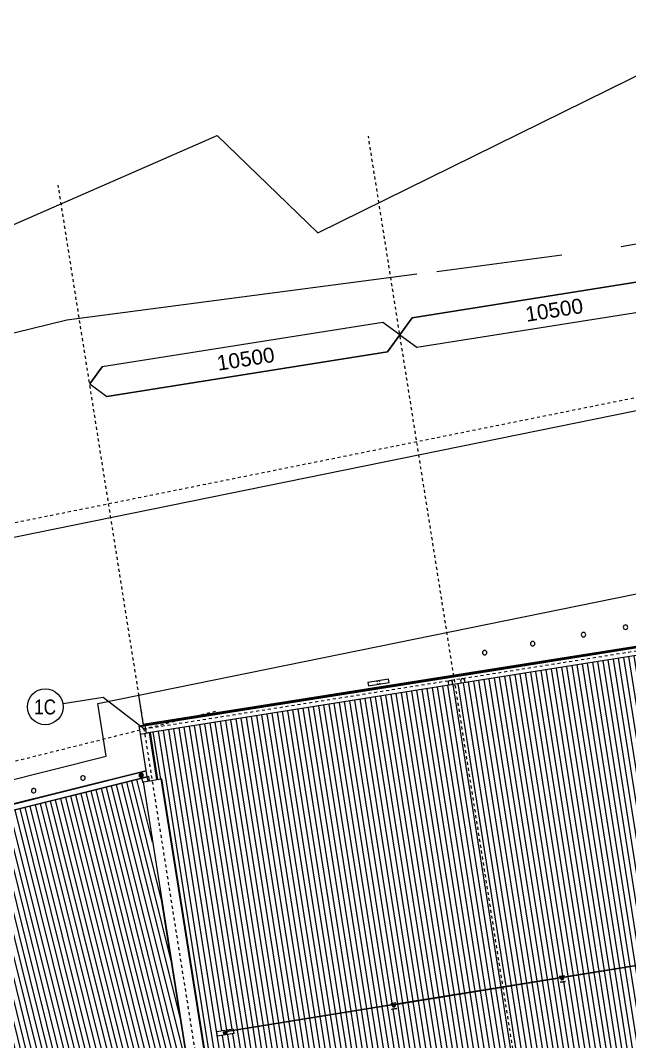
# Model space of a CAD drawing. Header units: metres. Extents: x -2358 to -2216, y 3959 to 4067.
# Drawn here: x -2330.14 to -2309.77, y 4028.08 to 4062.2 of the extents above; entities that cross this region are included whole.
import ezdxf

# ---------------------------------------------------------------- set-up
doc = ezdxf.new("R2010")
doc.units = ezdxf.units.M
doc.linetypes.add('AEC_Double Dash', pattern=[0.039, 0.015, -0.004, 0.006, -0.004, 0.006, -0.004])
doc.linetypes.add('Grid Line', pattern=[0.021, 0.012, -0.003, 0.003, -0.003])
for name, color, linetype, lineweight in [('A-ANNO-NOTE', 131, 'Continuous', 5), ('A-DETL-GENF', 92, 'Continuous', 5), ('A-FLOR', 192, 'Continuous', 5), ('A-ROOF', 132, 'Continuous', 5), ('A-ROOF-OTLN', 132, 'Continuous', 5), ('A-ROOF-PATT', 132, 'Continuous', 5), ('A-WALL', 113, 'Continuous', 5), ('C-PRKG', 70, 'Continuous', 5), ('C-PROP-LINE', 91, 'AEC_Double Dash', 13), ('C-TOPO', 7, 'Continuous', 5), ('F-FIRE', 13, 'Continuous', 5), ('P-SANR-FIXT', 6, 'Continuous', 5), ('Q-SPCQ', 91, 'Continuous', 5), ('S-GRID', 1, 'Continuous', 5), ('S-GRID-IDEN', 1, 'Continuous', 5)]:
    doc.layers.add(name, color=color, linetype=linetype, lineweight=lineweight)
doc.styles.add('Arial', font='arial.ttf', dxfattribs={"height": 0.5})
doc.styles.add('Arial Narrow', font='ARIALN.TTF', dxfattribs={"height": 0.5})

# ---------------------------------------------------------------- blocks, each defined once
blk = doc.blocks.new('Hydrant_double6 - Hydrant_double-1019398-ROOF - Part B')
at = {"layer": 'F-FIRE'}
for p, q in [((-2397.509, 3973.38), (-2398.171, 3973.152)), ((-2397.47, 3973.267), (-2397.509, 3973.38)), ((-2398.171, 3973.152), (-2398.132, 3973.039)), ((-2398.132, 3973.039), (-2397.47, 3973.267))]:
    blk.add_line(p, q, dxfattribs=at)
for start, end in [(49.0004, 166.004), (229.0004, 346.004)]:
    blk.add_arc((-2397.82, 3973.209), 0.06, start, end, dxfattribs=at)
blk = doc.blocks.new('Downpipe - Straight - 01 - 150D-3252301-ROOF - Part B')
at = {"layer": 'P-SANR-FIXT'}
blk.add_hatch(color=11, dxfattribs=at).paths.add_polyline_path([(-0.04, 0.025), (-0.02, 0.028), (-0.002, 0.035), (0.013, 0.047), (0.025, 0.063), (0.033, 0.081), (0.035, 0.1), (0.033, 0.119), (0.025, 0.138), (0.013, 0.153), (-0.002, 0.165), (-0.02, 0.172), (-0.04, 0.175), (-0.067, 0.169), (-0.077, 0.165), (-0.093, 0.153), (-0.105, 0.138), (-0.112, 0.119), (-0.115, 0.1), (-0.112, 0.081), (-0.103, 0.06), (-0.093, 0.047), (-0.077, 0.035), (-0.058, 0.027)])
for start, end in [(0, 180), (360, 180), (180, 0), (180, 360)]:
    blk.add_arc((-0.04, 0.1), 0.075, start, end, dxfattribs=at)
blk = doc.blocks.new('Downpipe - L Spreader - Default-V6-ROOF - Part B')
at = {"layer": 'P-SANR-FIXT'}
for start, end in [(0, 180), (180, 246.1326), (312.1234, 0)]:
    blk.add_arc((-0.04, 0.51), 0.075, start, end, dxfattribs=at)
blk = doc.blocks.new('Static Line_Sayfa_Metal Deck_Pan Mount - Up to 15 _ pitch - Max 2 Users-1848787-ROOF - Part B')
at = {"layer": 'Q-SPCQ'}
for p, q in [((-2244.43, 4041.107), (-2317.66, 4029.32)), ((-2317.658, 4029.312), (-2244.428, 4041.099)), ((-2312.115, 4030.262), (-2311.952, 4030.289)), ((-2311.951, 4030.289), (-2311.947, 4030.288)), ((-2312.12, 4030.26), (-2312.116, 4030.262)), ((-2312.091, 4030.219), (-2312.095, 4030.217)), ((-2312.093, 4030.207), (-2312.089, 4030.207)), ((-2311.964, 4030.24), (-2312.089, 4030.22)), ((-2312.085, 4030.065), (-2312.088, 4030.064)), ((-2312.087, 4030.207), (-2311.961, 4030.227)), ((-2312.086, 4030.064), (-2312.083, 4030.065)), ((-2311.92, 4030.092), (-2312.084, 4030.066)), ((-2312.082, 4030.066), (-2311.922, 4030.092)), ((-2312.063, 4030.209), (-2312.063, 4030.209)), ((-2312.055, 4030.156), (-2312.063, 4030.205)), ((-2312.038, 4030.144), (-2311.988, 4030.152)), ((-2312.038, 4030.144), (-2311.988, 4030.152)), ((-2312.037, 4030.175), (-2312.037, 4030.174)), ((-2312.029, 4030.176), (-2312.029, 4030.176)), ((-2312.027, 4030.177), (-2312.027, 4030.177)), ((-2312.008, 4030.18), (-2312.008, 4030.18)), ((-2312.006, 4030.179), (-2312.006, 4030.18)), ((-2311.998, 4030.18), (-2311.998, 4030.181)), ((-2311.984, 4030.222), (-2311.984, 4030.222)), ((-2311.984, 4030.218), (-2311.976, 4030.169)), ((-2311.976, 4030.169), (-2311.976, 4030.169)), ((-2311.957, 4030.239), (-2311.961, 4030.24)), ((-2311.959, 4030.227), (-2311.955, 4030.229)), ((-2311.921, 4030.092), (-2311.917, 4030.091)), ((-2311.915, 4030.091), (-2311.919, 4030.092)), ((-2317.659, 4029.321), (-2323.243, 4028.42)), ((-2323.243, 4028.412), (-2317.657, 4029.313)), ((-2317.753, 4029.354), (-2317.749, 4029.355)), ((-2317.748, 4029.356), (-2317.585, 4029.382)), ((-2317.724, 4029.312), (-2317.728, 4029.311)), ((-2317.726, 4029.3), (-2317.722, 4029.3)), ((-2317.596, 4029.333), (-2317.722, 4029.313)), ((-2317.72, 4029.3), (-2317.594, 4029.32)), ((-2317.696, 4029.303), (-2317.696, 4029.303)), ((-2317.688, 4029.25), (-2317.696, 4029.298)), ((-2317.67, 4029.268), (-2317.67, 4029.268)), ((-2317.662, 4029.27), (-2317.662, 4029.269)), ((-2317.66, 4029.27), (-2317.66, 4029.27)), ((-2317.641, 4029.273), (-2317.641, 4029.273)), ((-2317.639, 4029.273), (-2317.639, 4029.273)), ((-2317.631, 4029.274), (-2317.631, 4029.274)), ((-2317.617, 4029.315), (-2317.617, 4029.315)), ((-2317.617, 4029.311), (-2317.609, 4029.262)), ((-2317.609, 4029.262), (-2317.609, 4029.262)), ((-2317.59, 4029.333), (-2317.594, 4029.333)), ((-2317.592, 4029.321), (-2317.588, 4029.323)), ((-2317.584, 4029.382), (-2317.58, 4029.381)), ((-2317.718, 4029.159), (-2317.721, 4029.157)), ((-2317.719, 4029.157), (-2317.716, 4029.159)), ((-2317.553, 4029.185), (-2317.717, 4029.159)), ((-2317.715, 4029.159), (-2317.554, 4029.185)), ((-2317.671, 4029.237), (-2317.621, 4029.245)), ((-2317.671, 4029.237), (-2317.621, 4029.245)), ((-2317.553, 4029.185), (-2317.55, 4029.184)), ((-2317.548, 4029.185), (-2317.552, 4029.185)), ((-2323.569, 4028.404), (-2323.57, 4028.408)), ((-2323.024, 4028.491), (-2323.569, 4028.404)), ((-2323.547, 4028.261), (-2323.569, 4028.404)), ((-2323.002, 4028.349), (-2323.547, 4028.261)), ((-2323.545, 4028.254), (-2323.547, 4028.261)), ((-2323.355, 4028.396), (-2323.355, 4028.396)), ((-2323.354, 4028.391), (-2323.354, 4028.391)), ((-2323.353, 4028.388), (-2323.35, 4028.366)), ((-2323.35, 4028.366), (-2323.346, 4028.342)), ((-2323.345, 4028.399), (-2323.252, 4028.418)), ((-2323.251, 4028.413), (-2323.344, 4028.394)), ((-2323.34, 4028.338), (-2323.281, 4028.347)), ((-2323.328, 4028.371), (-2323.328, 4028.37)), ((-2323.303, 4028.375), (-2323.303, 4028.375)), ((-2323.302, 4028.374), (-2323.303, 4028.375)), ((-2323.281, 4028.347), (-2323.222, 4028.357)), ((-2323.269, 4028.38), (-2323.269, 4028.379)), ((-2323.243, 4028.384), (-2323.243, 4028.384)), ((-2323.243, 4028.383), (-2323.243, 4028.384)), ((-2323.226, 4028.416), (-2323.227, 4028.421)), ((-2323.225, 4028.412), (-2323.226, 4028.415)), ((-2323.221, 4028.387), (-2323.225, 4028.409)), ((-2323.217, 4028.362), (-2323.221, 4028.387)), ((-2323.217, 4028.362), (-2323.217, 4028.362)), ((-2323.025, 4028.496), (-2323.024, 4028.491)), ((-2323.024, 4028.491), (-2323.019, 4028.456)), ((-2323.018, 4028.448), (-2323.002, 4028.349)), ((-2323.002, 4028.349), (-2323, 4028.342))]:
    blk.add_line(p, q, dxfattribs=at)
at = {"layer": 'Q-SPCQ', "flags": 128}
for points in [[(-2312.091, 4030.219), (-2312.091, 4030.219), (-2312.09, 4030.219), (-2312.09, 4030.219), (-2312.089, 4030.219), (-2312.089, 4030.219), (-2312.089, 4030.22)], [(-2312.087, 4030.207), (-2312.087, 4030.207), (-2312.087, 4030.207), (-2312.088, 4030.207), (-2312.088, 4030.207), (-2312.089, 4030.207), (-2312.089, 4030.207)], [(-2312.02, 4030.19), (-2312.02, 4030.19), (-2312.021, 4030.19), (-2312.021, 4030.19), (-2312.022, 4030.189), (-2312.022, 4030.189), (-2312.022, 4030.189), (-2312.023, 4030.189), (-2312.023, 4030.189), (-2312.024, 4030.188), (-2312.024, 4030.188), (-2312.024, 4030.188), (-2312.025, 4030.188), (-2312.025, 4030.187), (-2312.026, 4030.187), (-2312.026, 4030.187), (-2312.026, 4030.186), (-2312.027, 4030.186), (-2312.027, 4030.186), (-2312.027, 4030.185), (-2312.027, 4030.185), (-2312.028, 4030.185), (-2312.028, 4030.184), (-2312.028, 4030.184), (-2312.028, 4030.183), (-2312.029, 4030.183), (-2312.029, 4030.183), (-2312.029, 4030.182), (-2312.029, 4030.182), (-2312.029, 4030.181), (-2312.029, 4030.181), (-2312.029, 4030.18), (-2312.03, 4030.18), (-2312.03, 4030.179), (-2312.03, 4030.179), (-2312.03, 4030.178), (-2312.03, 4030.178), (-2312.03, 4030.177), (-2312.03, 4030.177), (-2312.029, 4030.177), (-2312.029, 4030.176)], [(-2312.019, 4030.188), (-2312.02, 4030.188), (-2312.02, 4030.188), (-2312.021, 4030.188), (-2312.021, 4030.188), (-2312.021, 4030.188), (-2312.022, 4030.187), (-2312.022, 4030.187), (-2312.022, 4030.187), (-2312.023, 4030.187), (-2312.023, 4030.187), (-2312.023, 4030.187), (-2312.024, 4030.186), (-2312.024, 4030.186), (-2312.024, 4030.186), (-2312.025, 4030.186), (-2312.025, 4030.185), (-2312.025, 4030.185), (-2312.025, 4030.185), (-2312.026, 4030.184), (-2312.026, 4030.184), (-2312.026, 4030.184), (-2312.026, 4030.183), (-2312.026, 4030.183), (-2312.027, 4030.183), (-2312.027, 4030.182), (-2312.027, 4030.182), (-2312.027, 4030.182), (-2312.027, 4030.181), (-2312.027, 4030.181), (-2312.027, 4030.181), (-2312.027, 4030.18), (-2312.028, 4030.18), (-2312.028, 4030.179), (-2312.028, 4030.179), (-2312.028, 4030.179), (-2312.028, 4030.178), (-2312.028, 4030.178), (-2312.028, 4030.177), (-2312.027, 4030.177), (-2312.027, 4030.177)], [(-2312.006, 4030.18), (-2312.006, 4030.181), (-2312.006, 4030.181), (-2312.007, 4030.181), (-2312.007, 4030.182), (-2312.007, 4030.182), (-2312.007, 4030.183), (-2312.007, 4030.183), (-2312.007, 4030.184), (-2312.008, 4030.184), (-2312.008, 4030.184), (-2312.008, 4030.185), (-2312.008, 4030.185), (-2312.009, 4030.186), (-2312.009, 4030.186), (-2312.009, 4030.186), (-2312.01, 4030.187), (-2312.01, 4030.187), (-2312.01, 4030.187), (-2312.011, 4030.188), (-2312.011, 4030.188), (-2312.011, 4030.188), (-2312.012, 4030.188), (-2312.012, 4030.189), (-2312.013, 4030.189), (-2312.013, 4030.189), (-2312.014, 4030.189), (-2312.014, 4030.189), (-2312.014, 4030.189), (-2312.015, 4030.19), (-2312.015, 4030.19), (-2312.016, 4030.19), (-2312.016, 4030.19), (-2312.017, 4030.19), (-2312.017, 4030.19), (-2312.018, 4030.19), (-2312.018, 4030.19), (-2312.019, 4030.19), (-2312.019, 4030.19), (-2312.02, 4030.19), (-2312.02, 4030.19)], [(-2312.008, 4030.18), (-2312.008, 4030.18), (-2312.008, 4030.181), (-2312.009, 4030.181), (-2312.009, 4030.182), (-2312.009, 4030.182), (-2312.009, 4030.182), (-2312.009, 4030.183), (-2312.009, 4030.183), (-2312.009, 4030.183), (-2312.01, 4030.184), (-2312.01, 4030.184), (-2312.01, 4030.184), (-2312.01, 4030.185), (-2312.011, 4030.185), (-2312.011, 4030.185), (-2312.011, 4030.186), (-2312.011, 4030.186), (-2312.012, 4030.186), (-2312.012, 4030.186), (-2312.012, 4030.186), (-2312.013, 4030.187), (-2312.013, 4030.187), (-2312.013, 4030.187), (-2312.014, 4030.187), (-2312.014, 4030.187), (-2312.014, 4030.188), (-2312.015, 4030.188), (-2312.015, 4030.188), (-2312.015, 4030.188), (-2312.016, 4030.188), (-2312.016, 4030.188), (-2312.017, 4030.188), (-2312.017, 4030.188), (-2312.017, 4030.188), (-2312.018, 4030.188), (-2312.018, 4030.188), (-2312.019, 4030.188), (-2312.019, 4030.188), (-2312.019, 4030.188), (-2312.019, 4030.188)], [(-2311.964, 4030.24), (-2311.963, 4030.24), (-2311.963, 4030.24), (-2311.962, 4030.24), (-2311.962, 4030.24), (-2311.962, 4030.24), (-2311.961, 4030.24)], [(-2311.959, 4030.227), (-2311.96, 4030.227), (-2311.96, 4030.227), (-2311.96, 4030.227), (-2311.961, 4030.227), (-2311.961, 4030.227), (-2311.961, 4030.227)], [(-2317.724, 4029.312), (-2317.723, 4029.312), (-2317.723, 4029.313), (-2317.723, 4029.313), (-2317.722, 4029.313), (-2317.722, 4029.313), (-2317.722, 4029.313)], [(-2317.72, 4029.3), (-2317.72, 4029.3), (-2317.72, 4029.3), (-2317.721, 4029.3), (-2317.721, 4029.3), (-2317.722, 4029.3), (-2317.722, 4029.3)], [(-2317.653, 4029.283), (-2317.653, 4029.283), (-2317.654, 4029.283), (-2317.654, 4029.283), (-2317.654, 4029.283), (-2317.655, 4029.283), (-2317.655, 4029.282), (-2317.656, 4029.282), (-2317.656, 4029.282), (-2317.657, 4029.282), (-2317.657, 4029.282), (-2317.657, 4029.281), (-2317.658, 4029.281), (-2317.658, 4029.281), (-2317.659, 4029.28), (-2317.659, 4029.28), (-2317.659, 4029.28), (-2317.66, 4029.279), (-2317.66, 4029.279), (-2317.66, 4029.279), (-2317.66, 4029.278), (-2317.661, 4029.278), (-2317.661, 4029.278), (-2317.661, 4029.277), (-2317.661, 4029.277), (-2317.662, 4029.276), (-2317.662, 4029.276), (-2317.662, 4029.275), (-2317.662, 4029.275), (-2317.662, 4029.275), (-2317.662, 4029.274), (-2317.662, 4029.274), (-2317.662, 4029.273), (-2317.662, 4029.273), (-2317.663, 4029.272), (-2317.663, 4029.272), (-2317.663, 4029.271), (-2317.662, 4029.271), (-2317.662, 4029.27), (-2317.662, 4029.27), (-2317.662, 4029.27)], [(-2317.652, 4029.281), (-2317.653, 4029.281), (-2317.653, 4029.281), (-2317.653, 4029.281), (-2317.654, 4029.281), (-2317.654, 4029.281), (-2317.655, 4029.281), (-2317.655, 4029.281), (-2317.655, 4029.281), (-2317.656, 4029.28), (-2317.656, 4029.28), (-2317.656, 4029.28), (-2317.657, 4029.28), (-2317.657, 4029.279), (-2317.657, 4029.279), (-2317.657, 4029.279), (-2317.658, 4029.279), (-2317.658, 4029.278), (-2317.658, 4029.278), (-2317.659, 4029.278), (-2317.659, 4029.277), (-2317.659, 4029.277), (-2317.659, 4029.277), (-2317.659, 4029.276), (-2317.66, 4029.276), (-2317.66, 4029.276), (-2317.66, 4029.275), (-2317.66, 4029.275), (-2317.66, 4029.275), (-2317.66, 4029.274), (-2317.66, 4029.274), (-2317.66, 4029.274), (-2317.66, 4029.273), (-2317.66, 4029.273), (-2317.661, 4029.272), (-2317.661, 4029.272), (-2317.661, 4029.272), (-2317.661, 4029.271), (-2317.66, 4029.271), (-2317.66, 4029.27), (-2317.66, 4029.27)], [(-2317.639, 4029.273), (-2317.639, 4029.274), (-2317.639, 4029.274), (-2317.639, 4029.275), (-2317.64, 4029.275), (-2317.64, 4029.276), (-2317.64, 4029.276), (-2317.64, 4029.277), (-2317.64, 4029.277), (-2317.641, 4029.277), (-2317.641, 4029.278), (-2317.641, 4029.278), (-2317.641, 4029.279), (-2317.642, 4029.279), (-2317.642, 4029.279), (-2317.642, 4029.28), (-2317.643, 4029.28), (-2317.643, 4029.28), (-2317.643, 4029.281), (-2317.644, 4029.281), (-2317.644, 4029.281), (-2317.644, 4029.281), (-2317.645, 4029.282), (-2317.645, 4029.282), (-2317.646, 4029.282), (-2317.646, 4029.282), (-2317.646, 4029.283), (-2317.647, 4029.283), (-2317.647, 4029.283), (-2317.648, 4029.283), (-2317.648, 4029.283), (-2317.649, 4029.283), (-2317.649, 4029.283), (-2317.65, 4029.283), (-2317.65, 4029.283), (-2317.651, 4029.283), (-2317.651, 4029.283), (-2317.652, 4029.283), (-2317.652, 4029.283), (-2317.652, 4029.283), (-2317.653, 4029.283)], [(-2317.641, 4029.273), (-2317.641, 4029.274), (-2317.641, 4029.274), (-2317.641, 4029.275), (-2317.642, 4029.275), (-2317.642, 4029.275), (-2317.642, 4029.276), (-2317.642, 4029.276), (-2317.642, 4029.276), (-2317.642, 4029.277), (-2317.643, 4029.277), (-2317.643, 4029.277), (-2317.643, 4029.278), (-2317.643, 4029.278), (-2317.644, 4029.278), (-2317.644, 4029.279), (-2317.644, 4029.279), (-2317.644, 4029.279), (-2317.645, 4029.279), (-2317.645, 4029.28), (-2317.645, 4029.28), (-2317.646, 4029.28), (-2317.646, 4029.28), (-2317.646, 4029.28), (-2317.647, 4029.281), (-2317.647, 4029.281), (-2317.647, 4029.281), (-2317.648, 4029.281), (-2317.648, 4029.281), (-2317.648, 4029.281), (-2317.649, 4029.281), (-2317.649, 4029.281), (-2317.65, 4029.282), (-2317.65, 4029.282), (-2317.65, 4029.282), (-2317.651, 4029.282), (-2317.651, 4029.282), (-2317.651, 4029.282), (-2317.652, 4029.282), (-2317.652, 4029.281), (-2317.652, 4029.281)], [(-2317.596, 4029.333), (-2317.596, 4029.333), (-2317.596, 4029.333), (-2317.595, 4029.333), (-2317.595, 4029.333), (-2317.594, 4029.333), (-2317.594, 4029.333)], [(-2317.592, 4029.321), (-2317.593, 4029.321), (-2317.593, 4029.321), (-2317.593, 4029.32), (-2317.594, 4029.32), (-2317.594, 4029.32), (-2317.594, 4029.32)], [(-2323.303, 4028.375), (-2323.303, 4028.375), (-2323.303, 4028.376), (-2323.303, 4028.376), (-2323.303, 4028.377), (-2323.303, 4028.377), (-2323.303, 4028.378), (-2323.304, 4028.378), (-2323.304, 4028.379), (-2323.304, 4028.379), (-2323.304, 4028.38), (-2323.305, 4028.38), (-2323.305, 4028.381), (-2323.305, 4028.381), (-2323.306, 4028.381), (-2323.306, 4028.382), (-2323.306, 4028.382), (-2323.307, 4028.383), (-2323.307, 4028.383), (-2323.307, 4028.383), (-2323.308, 4028.383), (-2323.308, 4028.384), (-2323.309, 4028.384), (-2323.309, 4028.384), (-2323.31, 4028.385), (-2323.31, 4028.385), (-2323.311, 4028.385), (-2323.311, 4028.385), (-2323.312, 4028.385), (-2323.312, 4028.385), (-2323.313, 4028.386), (-2323.313, 4028.386), (-2323.314, 4028.386), (-2323.314, 4028.386), (-2323.315, 4028.386), (-2323.315, 4028.386), (-2323.316, 4028.386), (-2323.316, 4028.386), (-2323.317, 4028.386), (-2323.317, 4028.386), (-2323.318, 4028.386), (-2323.318, 4028.385), (-2323.319, 4028.385), (-2323.319, 4028.385), (-2323.32, 4028.385), (-2323.32, 4028.385), (-2323.321, 4028.385), (-2323.321, 4028.384), (-2323.322, 4028.384), (-2323.322, 4028.384), (-2323.323, 4028.384), (-2323.323, 4028.383), (-2323.323, 4028.383), (-2323.324, 4028.383), (-2323.324, 4028.382), (-2323.325, 4028.382), (-2323.325, 4028.382), (-2323.325, 4028.381), (-2323.326, 4028.381), (-2323.326, 4028.38), (-2323.326, 4028.38), (-2323.326, 4028.38), (-2323.327, 4028.379), (-2323.327, 4028.379), (-2323.327, 4028.378), (-2323.327, 4028.378), (-2323.328, 4028.377), (-2323.328, 4028.377), (-2323.328, 4028.376), (-2323.328, 4028.376), (-2323.328, 4028.375), (-2323.328, 4028.375), (-2323.328, 4028.374), (-2323.328, 4028.374), (-2323.328, 4028.373), (-2323.328, 4028.373), (-2323.328, 4028.372), (-2323.328, 4028.372), (-2323.328, 4028.371), (-2323.328, 4028.371)], [(-2323.243, 4028.384), (-2323.243, 4028.385), (-2323.243, 4028.385), (-2323.244, 4028.386), (-2323.244, 4028.386), (-2323.244, 4028.387), (-2323.244, 4028.387), (-2323.244, 4028.388), (-2323.245, 4028.388), (-2323.245, 4028.389), (-2323.245, 4028.389), (-2323.245, 4028.39), (-2323.246, 4028.39), (-2323.246, 4028.391), (-2323.246, 4028.391), (-2323.247, 4028.391), (-2323.247, 4028.392), (-2323.247, 4028.392), (-2323.248, 4028.392), (-2323.248, 4028.393), (-2323.249, 4028.393), (-2323.249, 4028.393), (-2323.25, 4028.394), (-2323.25, 4028.394), (-2323.25, 4028.394), (-2323.251, 4028.394), (-2323.251, 4028.394), (-2323.252, 4028.395), (-2323.252, 4028.395), (-2323.253, 4028.395), (-2323.253, 4028.395), (-2323.254, 4028.395), (-2323.254, 4028.395), (-2323.255, 4028.395), (-2323.255, 4028.395), (-2323.256, 4028.395), (-2323.256, 4028.395), (-2323.257, 4028.395), (-2323.258, 4028.395), (-2323.258, 4028.395), (-2323.259, 4028.395), (-2323.259, 4028.395), (-2323.26, 4028.395), (-2323.26, 4028.395), (-2323.261, 4028.395), (-2323.261, 4028.394), (-2323.262, 4028.394), (-2323.262, 4028.394), (-2323.262, 4028.394), (-2323.263, 4028.393), (-2323.263, 4028.393), (-2323.264, 4028.393), (-2323.264, 4028.393), (-2323.265, 4028.392), (-2323.265, 4028.392), (-2323.265, 4028.392), (-2323.266, 4028.391), (-2323.266, 4028.391), (-2323.266, 4028.39), (-2323.267, 4028.39), (-2323.267, 4028.39), (-2323.267, 4028.389), (-2323.268, 4028.389), (-2323.268, 4028.388), (-2323.268, 4028.388), (-2323.268, 4028.387), (-2323.268, 4028.387), (-2323.269, 4028.386), (-2323.269, 4028.386), (-2323.269, 4028.385), (-2323.269, 4028.385), (-2323.269, 4028.384), (-2323.269, 4028.384), (-2323.269, 4028.383), (-2323.269, 4028.383), (-2323.269, 4028.382), (-2323.269, 4028.382), (-2323.269, 4028.381), (-2323.269, 4028.381), (-2323.269, 4028.38)]]:
    blk.add_lwpolyline(points, dxfattribs=at)
at = {"layer": 'Q-SPCQ'}
for centre, major_axis, ratio, start_param, end_param in [((-2311.952, 4030.289), (0.000987, 0.000159), 0.087155, 0.25194, 1.570577), ((-2312.115, 4030.262), (0.000987, 0.000159), 0.087155, 1.570577, 2.889213), ((-2312.094, 4030.212), (-0.00083, 0.00515), 0.000219, 4.799655, 6.283185), ((-2312.094, 4030.212), (-0.00083, 0.00515), 0.000219, 3.141593, 4.776132), ((-2312.094, 4030.212), (-0.00083, 0.00515), 0.000219, 2.70526, 3.141541), ((-2312.084, 4030.065), (0.000987, 0.000159), 0.087155, 1.570577, 2.889213), ((-2312.082, 4030.066), (0.000987, 0.000159), 0.087155, 2.229895, 2.889213), ((-2312.082, 4030.066), (0.000987, 0.000159), 0.087155, 1.570577, 1.790349), ((-2312.063, 4030.205), (-0.00111, 0.00691), 0.000219, 0.610865, 0.872664), ((-2312.126, 4030.202), (0.0691, 0.0111), 0.087155, 5.824183, 6.053574), ((-2312.063, 4030.205), (-0.00064, 0.00395), 0.000219, 0.087266, 1.658063), ((-2312.04, 4030.159), (0.0148, 0.0023), 0.996195, 3.144104, 4.7149), ((-2312.04, 4030.158), (0.0148, 0.0023), 0.996195, 3.405903, 4.7149), ((-2312.018, 4030.178), (0.0196, 0.0031), 0.996195, 1.573307, 4.7149), ((-2312.018, 4030.177), (0.0196, 0.0031), 0.996195, 3.144104, 4.7149), ((-2312.018, 4030.178), (0.0116, 0.0018), 0.996195, 1.573307, 4.7149), ((-2312.018, 4030.178), (0.0196, 0.0031), 0.996195, 4.7149, 7.856493), ((-2312.018, 4030.178), (0.0116, 0.0018), 0.996195, 4.7149, 7.856493), ((-2312.018, 4030.177), (0.0196, 0.0031), 0.996195, 4.7149, 6.283185), ((-2311.923, 4030.235), (0.0691, 0.0111), 0.087155, 3.370764, 3.600156), ((-2311.991, 4030.167), (0.0148, 0.0023), 0.996195, 4.7149, 6.285696), ((-2311.991, 4030.166), (0.0148, 0.0023), 0.996195, 4.7149, 4.9767), ((-2311.984, 4030.218), (-0.00111, 0.00691), 0.000219, 0.610865, 0.872664), ((-2311.984, 4030.218), (-0.00064, 0.00395), 0.000219, 0.087266, 1.658063), ((-2311.991, 4030.166), (0.0148, 0.0023), 0.996195, 5.031937, 6.023897), ((-2311.956, 4030.234), (-0.00083, 0.00515), 0.000219, 4.799655, 6.283134), ((-2311.956, 4030.234), (-0.00083, 0.00515), 0.000219, 3.141644, 4.776132), ((-2311.956, 4030.234), (-0.00083, 0.00515), 0.000219, 2.70526, 3.141593), ((-2311.921, 4030.091), (0.000987, 0.000159), 0.087155, 1.350804, 1.570577), ((-2311.921, 4030.091), (0.000987, 0.000159), 0.087155, 0.25194, 0.691485), ((-2311.92, 4030.092), (0.000987, 0.000159), 0.087155, 0.25194, 1.570577), ((-2317.748, 4029.356), (0.000987, 0.000159), 0.087155, 1.570577, 2.889213), ((-2317.727, 4029.305), (-0.00083, 0.00515), 0.000219, 4.799655, 6.283185), ((-2317.727, 4029.305), (-0.00083, 0.00515), 0.000219, 3.141592, 4.799655), ((-2317.727, 4029.305), (-0.00083, 0.00515), 0.000219, 2.70526, 3.141541), ((-2317.696, 4029.299), (-0.00111, 0.00691), 0.000219, 0.610865, 0.872664), ((-2317.759, 4029.295), (0.0691, 0.0111), 0.087155, 5.824183, 6.053574), ((-2317.696, 4029.299), (-0.00064, 0.00395), 0.000219, 0.087266, 1.658063), ((-2317.673, 4029.252), (0.0148, 0.0023), 0.996195, 3.144104, 4.7149), ((-2317.651, 4029.271), (0.0196, 0.0031), 0.996195, 1.573307, 4.7149), ((-2317.651, 4029.271), (0.0196, 0.0031), 0.996195, 3.144104, 4.7149), ((-2317.651, 4029.271), (0.0116, 0.0018), 0.996195, 1.573307, 4.7149), ((-2317.651, 4029.271), (0.0196, 0.0031), 0.996195, 4.7149, 7.856493), ((-2317.651, 4029.271), (0.0116, 0.0018), 0.996195, 4.7149, 7.856493), ((-2317.651, 4029.271), (0.0196, 0.0031), 0.996195, 4.7149, 6.283185), ((-2317.556, 4029.328), (0.0691, 0.0111), 0.087155, 3.370764, 3.600156), ((-2317.624, 4029.26), (0.0148, 0.0023), 0.996195, 4.7149, 6.285696), ((-2317.624, 4029.26), (0.0148, 0.0023), 0.996195, 4.7149, 6.023897), ((-2317.617, 4029.311), (-0.00111, 0.00691), 0.000219, 0.610865, 0.872664), ((-2317.617, 4029.311), (-0.00064, 0.00395), 0.000219, 0.087266, 1.658063), ((-2317.589, 4029.328), (-0.00083, 0.00515), 0.000219, 4.799655, 6.283133), ((-2317.589, 4029.328), (-0.00083, 0.00515), 0.000219, 3.141644, 4.776132), ((-2317.589, 4029.328), (-0.00083, 0.00515), 0.000219, 2.70526, 3.141593), ((-2317.585, 4029.382), (0.000987, 0.000159), 0.087155, 0.25194, 1.570577), ((-2317.717, 4029.159), (0.000987, 0.000159), 0.087155, 1.570577, 2.889213), ((-2317.715, 4029.159), (0.000987, 0.000159), 0.087155, 2.229895, 2.889213), ((-2317.715, 4029.159), (0.000987, 0.000159), 0.087155, 1.570577, 1.790349), ((-2317.673, 4029.252), (0.0148, 0.0023), 0.996195, 3.405903, 4.7149), ((-2317.554, 4029.185), (0.000987, 0.000159), 0.087155, 1.350804, 1.570577), ((-2317.554, 4029.185), (0.000987, 0.000159), 0.087155, 0.25194, 0.691485), ((-2317.553, 4029.185), (0.000987, 0.000159), 0.087155, 0.25194, 1.570577), ((-2323.337, 4028.399), (0.0173, 0.0028), 0.087155, 2.024362, 3.141373), ((-2323.353, 4028.388), (-0.00127, 0.0079), 0.000219, 0.087266, 1.134464), ((-2323.337, 4028.394), (0.0173, 0.0028), 0.087155, 2.024362, 3.141373), ((-2323.353, 4028.388), (-0.00048, 0.00296), 0.000219, 0.087266, 1.658063), ((-2323.341, 4028.342), (0.00494, 0.00078), 0.996195, 3.144104, 4.7149), ((-2323.315, 4028.372), (0.0128, 0.002), 0.996195, 0.002511, 3.144104), ((-2323.315, 4028.372), (0.0128, 0.002), 0.996195, 3.144104, 6.285696), ((-2323.256, 4028.381), (0.0128, 0.002), 0.996195, 0.002511, 3.144104), ((-2323.256, 4028.381), (0.0128, 0.002), 0.996195, 3.144104, 6.285696), ((-2323.244, 4028.418), (0.0173, 0.0028), 0.087155, 0.252853, 2.024362), ((-2323.244, 4028.418), (0.0074, 0.00119), 0.087155, 2.094175, 2.879574), ((-2323.243, 4028.413), (0.0173, 0.0028), 0.087155, 0.252853, 2.024362), ((-2323.244, 4028.418), (0.0074, 0.00119), 0.087155, 3.403172, 4.188571), ((-2323.243, 4028.413), (0.0074, 0.00119), 0.087155, 0.523379, 3.141373), ((-2323.243, 4028.413), (0.0074, 0.00119), 0.087155, 3.141593, 4.712169), ((-2323.244, 4028.416), (-0.00064, 0.00395), 0.000219, 2.181661, 3.228859), ((-2323.244, 4028.416), (-0.00064, 0.00395), 0.000219, 3.228859, 4.276056), ((-2323.244, 4028.418), (0.0074, 0.00119), 0.087155, 0.523379, 1.308777), ((-2323.243, 4028.413), (0.0074, 0.00119), 0.087155, 5.759367, 6.021166), ((-2323.225, 4028.409), (-0.00048, 0.00296), 0.000219, 0.087266, 1.658063), ((-2323.222, 4028.362), (0.00494, 0.00078), 0.996195, 4.7149, 6.285696)]:
    blk.add_ellipse(centre, major_axis=major_axis, ratio=ratio, start_param=start_param, end_param=end_param, dxfattribs=at)
blk = doc.blocks.new('Roof Gutters1 - Roof Gutters-1884510-ROOF - Part B')
at = {"layer": 'A-ROOF'}
for p, q in [((-2326.039, 4036.756), (-2326.019, 4036.76)), ((-2326.019, 4036.76), (-2325.425, 4036.854)), ((-2323.207, 4019.005), (-2326.019, 4036.76)), ((-2325.425, 4036.854), (-2325.405, 4036.856)), ((-2322.574, 4018.852), (-2325.425, 4036.854)), ((-2322.554, 4018.854), (-2325.405, 4036.856)), ((-2323.226, 4019), (-2325.46, 4033.101)), ((-2352.563, 4028.124), (-2348.376, 4015.964)), ((-2352.563, 4028.063), (-2348.376, 4015.903)), ((-2352.563, 4026.216), (-2348.376, 4014.056)), ((-2322.795, 4018.817), (-2322.575, 4018.852)), ((-2322.574, 4018.852), (-2322.795, 4018.817)), ((-2322.575, 4018.852), (-2322.556, 4018.854)), ((-2322.554, 4018.854), (-2322.574, 4018.852)), ((-2348.376, 4015.964), (-2347.351, 4012.988)), ((-2348.376, 4015.903), (-2347.304, 4012.79)), ((-2348.376, 4014.056), (-2347.848, 4012.522)), ((-2347.725, 4012.564), (-2347.848, 4012.522)), ((-2347.848, 4012.522), (-2347.85, 4012.521))]:
    blk.add_line(p, q, dxfattribs=at)
blk = doc.blocks.new('Roof Gutters3 - Roof Gutters-1885272-ROOF - Part B')
at = {"layer": 'A-ROOF'}
for p, q in [((-2326.123, 4038.356), (-2325.818, 4038.405)), ((-2325.896, 4036.923), (-2326.123, 4038.356)), ((-2325.818, 4038.405), (-2325.791, 4038.408)), ((-2325.569, 4036.831), (-2325.818, 4038.405)), ((-2325.542, 4036.836), (-2325.791, 4038.408))]:
    blk.add_line(p, q, dxfattribs=at)
blk = doc.blocks.new('Bollard_Typical - 150mm Diameter - BOL001 _fixed_-1895789-ROOF - Part B')
at = {"layer": 'C-PRKG'}
for start, end in [(360, 180), (180, 0)]:
    blk.add_arc((0.0012, -0.075), 0.075, start, end, dxfattribs=at)
blk = doc.blocks.new('Bollard_Typical - 150mm Diameter - BOL002 _removable_-1561748-ROOF - Part B')
at = {"layer": 'C-PRKG'}
for start, end in [(360, 180), (180, 0)]:
    blk.add_arc((0.0012, -0.075), 0.075, start, end, dxfattribs=at)
blk = doc.blocks.new('Family - ___-240017-ROOF - Part B')
at = {"layer": 'C-PROP-LINE'}
blk.add_line((-2260.611, 4059.444), (-2348.376, 4041.776), dxfattribs=at)
blk = doc.blocks.new('Dimension - Grids _2D_ - 1-200-2186991-ROOF - Part B')
at = {"layer": 'A-DETL-GENF'}
for p, q in [((-4.573, 0.5), (-5.073, 0)), ((-5.073, 0), (-4.573, 0.5)), ((4.927, 0.5), (-4.573, 0.5)), ((-4.573, 0.5), (4.927, 0.5)), ((5.427, 0), (4.927, 0.5)), ((5.427, 0), (4.927, 0.5)), ((-5.073, 0), (-4.573, -0.5)), ((-5.073, 0), (-4.573, -0.5)), ((4.927, -0.5), (5.427, 0)), ((5.427, 0), (4.927, -0.5)), ((-4.573, -0.5), (4.927, -0.5)), ((-4.573, -0.5), (4.927, -0.5))]:
    blk.add_line(p, q, dxfattribs=at)
blk = doc.blocks.new('Dimension - Grids _2D_ - 1-200-2187043-ROOF - Part B')
at = {"layer": 'A-DETL-GENF'}
for p, q in [((-4.573, 0.5), (-5.073, 0)), ((-5.073, 0), (-4.573, 0.5)), ((4.927, 0.5), (-4.573, 0.5)), ((-4.573, 0.5), (4.927, 0.5)), ((5.427, 0), (4.927, 0.5)), ((5.427, 0), (4.927, 0.5)), ((-5.073, 0), (-4.573, -0.5)), ((-5.073, 0), (-4.573, -0.5)), ((4.927, -0.5), (5.427, 0)), ((5.427, 0), (4.927, -0.5)), ((-4.573, -0.5), (4.927, -0.5)), ((-4.573, -0.5), (4.927, -0.5))]:
    blk.add_line(p, q, dxfattribs=at)
blk = doc.blocks.new('Grid - A1-3055139-ROOF - Part B')
at = {"layer": 'S-GRID-IDEN'}
blk.add_circle((0, 0), 0.003, dxfattribs=at)

msp = doc.modelspace()

# ---------------------------------------------------------------- hatches: boundary and pattern name
at = {"layer": 'A-ROOF-PATT'}
h = msp.add_hatch(dxfattribs=at)
h.set_pattern_fill('FP_5', color=256, style=0, pattern_type=2)
h.set_pattern_definition([(279, (-407.231, -207.713), (0.1728454596, 0.0273760314), [])])
h.paths.add_polyline_path([(-2322.602, 4019.156), (-2233.048, 4033.309), (-2236.106, 4052.614), (-2325.791, 4038.408), (-2325.542, 4036.836), (-2325.405, 4036.856), (-2322.871, 4020.853)])
h.paths.add_polyline_path([(-2318.159, 4029.239), (-2318.156, 4029.24), (-2318.156, 4029.239)])
h.paths.add_polyline_path([(-2283.786, 4034.822), (-2283.786, 4034.822), (-2283.782, 4034.822)])
h.paths.add_polyline_path([(-2255.622, 4039.355), (-2255.622, 4039.355), (-2255.618, 4039.355)])
h.paths.add_polyline_path([(-2244.356, 4041.169), (-2244.356, 4041.169), (-2244.352, 4041.169)])
h.paths.add_polyline_path([(-2239.344, 4041.923), (-2239.342, 4041.924), (-2239.342, 4041.924)])
h.paths.add_polyline_path([(-2323.545, 4028.254), (-2323.569, 4028.408), (-2323.025, 4028.496), (-2323.019, 4028.456), (-2322.97, 4028.463), (-2322.785, 4028.494), (-2317.745, 4029.308), (-2317.753, 4029.354), (-2317.749, 4029.353), (-2317.748, 4029.356), (-2317.584, 4029.382), (-2317.583, 4029.382), (-2317.58, 4029.381), (-2317.572, 4029.334), (-2312.112, 4030.213), (-2312.12, 4030.26), (-2312.116, 4030.26), (-2312.115, 4030.262), (-2311.951, 4030.288), (-2311.95, 4030.289), (-2311.947, 4030.288), (-2311.939, 4030.241), (-2306.479, 4031.12), (-2306.487, 4031.167), (-2306.483, 4031.167), (-2306.482, 4031.169), (-2306.318, 4031.195), (-2306.317, 4031.195), (-2306.314, 4031.195), (-2306.306, 4031.148), (-2300.846, 4032.027), (-2300.854, 4032.074), (-2300.85, 4032.073), (-2300.85, 4032.076), (-2300.685, 4032.102), (-2300.684, 4032.102), (-2300.681, 4032.101), (-2300.673, 4032.054), (-2295.213, 4032.933), (-2295.221, 4032.98), (-2295.217, 4032.98), (-2295.217, 4032.982), (-2295.052, 4033.008), (-2295.051, 4033.009), (-2295.048, 4033.008), (-2295.041, 4032.961), (-2289.58, 4033.84), (-2289.588, 4033.887), (-2289.584, 4033.887), (-2289.584, 4033.889), (-2289.419, 4033.915), (-2289.418, 4033.915), (-2289.415, 4033.915), (-2289.408, 4033.868), (-2283.948, 4034.746), (-2283.955, 4034.794), (-2283.951, 4034.793), (-2283.951, 4034.796), (-2283.786, 4034.821), (-2283.786, 4034.822), (-2283.782, 4034.821), (-2283.775, 4034.774), (-2278.315, 4035.653), (-2278.322, 4035.7), (-2278.318, 4035.7), (-2278.318, 4035.702), (-2278.153, 4035.728), (-2278.153, 4035.729), (-2278.149, 4035.728), (-2278.142, 4035.681), (-2272.682, 4036.56), (-2272.689, 4036.607), (-2272.686, 4036.606), (-2272.685, 4036.609), (-2272.52, 4036.635), (-2272.52, 4036.635), (-2272.516, 4036.635), (-2272.509, 4036.588), (-2267.049, 4037.466), (-2267.056, 4037.513), (-2267.053, 4037.513), (-2267.052, 4037.515), (-2266.887, 4037.541), (-2266.887, 4037.542), (-2266.884, 4037.541), (-2266.876, 4037.494), (-2261.416, 4038.373), (-2261.423, 4038.42), (-2261.42, 4038.42), (-2261.419, 4038.422), (-2261.254, 4038.448), (-2261.254, 4038.448), (-2261.251, 4038.448), (-2261.243, 4038.401), (-2255.783, 4039.28), (-2255.791, 4039.327), (-2255.787, 4039.326), (-2255.786, 4039.329), (-2255.622, 4039.355), (-2255.621, 4039.355), (-2255.618, 4039.355), (-2255.61, 4039.308), (-2250.15, 4040.186), (-2250.158, 4040.233), (-2250.154, 4040.233), (-2250.153, 4040.235), (-2249.989, 4040.261), (-2249.988, 4040.262), (-2249.985, 4040.261), (-2249.977, 4040.214), (-2244.517, 4041.093), (-2244.525, 4041.14), (-2244.521, 4041.14), (-2244.52, 4041.142), (-2244.356, 4041.168), (-2244.355, 4041.168), (-2244.352, 4041.168), (-2244.344, 4041.12), (-2244.156, 4041.15), (-2243.971, 4041.181), (-2239.07, 4041.969), (-2239.076, 4042.008), (-2238.531, 4042.095), (-2238.508, 4041.941), (-2239.052, 4041.854), (-2239.069, 4041.961), (-2239.155, 4041.947), (-2239.159, 4041.946), (-2239.192, 4041.942), (-2239.29, 4041.926), (-2239.301, 4041.923), (-2244.343, 4041.112), (-2244.32, 4040.971), (-2244.324, 4040.974), (-2244.325, 4040.972), (-2244.337, 4040.97), (-2244.49, 4040.946), (-2244.49, 4040.945), (-2244.493, 4040.945), (-2244.516, 4041.085), (-2249.976, 4040.206), (-2249.953, 4040.065), (-2249.957, 4040.067), (-2249.958, 4040.065), (-2249.97, 4040.063), (-2250.123, 4040.039), (-2250.123, 4040.039), (-2250.126, 4040.039), (-2250.149, 4040.179), (-2255.609, 4039.3), (-2255.586, 4039.158), (-2255.59, 4039.161), (-2255.591, 4039.158), (-2255.603, 4039.156), (-2255.755, 4039.132), (-2255.755, 4039.132), (-2255.759, 4039.132), (-2255.782, 4039.272), (-2261.242, 4038.393), (-2261.219, 4038.251), (-2261.223, 4038.254), (-2261.224, 4038.252), (-2261.236, 4038.25), (-2261.388, 4038.226), (-2261.388, 4038.225), (-2261.392, 4038.225), (-2261.415, 4038.365), (-2266.875, 4037.486), (-2266.852, 4037.345), (-2266.856, 4037.347), (-2266.857, 4037.345), (-2266.869, 4037.343), (-2267.021, 4037.319), (-2267.021, 4037.319), (-2267.025, 4037.319), (-2267.048, 4037.459), (-2272.508, 4036.58), (-2272.485, 4036.438), (-2272.489, 4036.441), (-2272.49, 4036.438), (-2272.502, 4036.436), (-2272.654, 4036.412), (-2272.654, 4036.412), (-2272.658, 4036.412), (-2272.68, 4036.552), (-2278.141, 4035.673), (-2278.118, 4035.531), (-2278.122, 4035.534), (-2278.122, 4035.532), (-2278.134, 4035.53), (-2278.287, 4035.506), (-2278.287, 4035.505), (-2278.291, 4035.505), (-2278.313, 4035.645), (-2283.773, 4034.766), (-2283.751, 4034.625), (-2283.755, 4034.628), (-2283.755, 4034.625), (-2283.767, 4034.623), (-2283.92, 4034.599), (-2283.92, 4034.599), (-2283.924, 4034.599), (-2283.946, 4034.739), (-2289.406, 4033.86), (-2289.384, 4033.718), (-2289.388, 4033.721), (-2289.388, 4033.719), (-2289.4, 4033.716), (-2289.553, 4033.692), (-2289.553, 4033.692), (-2289.557, 4033.692), (-2289.579, 4033.832), (-2295.039, 4032.953), (-2295.016, 4032.811), (-2295.021, 4032.814), (-2295.021, 4032.812), (-2295.033, 4032.81), (-2295.186, 4032.786), (-2295.186, 4032.785), (-2295.19, 4032.786), (-2295.212, 4032.925), (-2300.672, 4032.046), (-2300.649, 4031.905), (-2300.654, 4031.908), (-2300.654, 4031.905), (-2300.666, 4031.903), (-2300.819, 4031.879), (-2300.819, 4031.879), (-2300.823, 4031.879), (-2300.845, 4032.019), (-2306.305, 4031.14), (-2306.282, 4030.998), (-2306.286, 4031.001), (-2306.287, 4030.999), (-2306.299, 4030.996), (-2306.452, 4030.973), (-2306.452, 4030.972), (-2306.455, 4030.972), (-2306.478, 4031.112), (-2311.938, 4030.233), (-2311.915, 4030.091), (-2311.919, 4030.094), (-2311.92, 4030.092), (-2311.932, 4030.09), (-2312.085, 4030.066), (-2312.085, 4030.065), (-2312.088, 4030.066), (-2312.111, 4030.205), (-2317.571, 4029.327), (-2317.548, 4029.185), (-2317.552, 4029.188), (-2317.553, 4029.185), (-2317.565, 4029.183), (-2317.718, 4029.159), (-2317.718, 4029.159), (-2317.721, 4029.159), (-2317.746, 4029.299), (-2317.941, 4029.267), (-2317.941, 4029.268), (-2317.969, 4029.263), (-2317.979, 4029.261), (-2318.007, 4029.257), (-2318.104, 4029.242), (-2318.116, 4029.239), (-2323.017, 4028.447), (-2323.002, 4028.342), (-2323.501, 4028.261)])
h = msp.add_hatch(dxfattribs=at)
h.set_pattern_fill('FP_7', color=256, style=0, pattern_type=2)
h.set_pattern_definition([(283.994, (-472.474, -220.244), (0.1698061846, 0.04231855), [])])
h.paths.add_polyline_path([(-2347.351, 4012.988), (-2323.226, 4019), (-2326.037, 4036.756), (-2326.019, 4036.76), (-2325.831, 4036.79), (-2325.853, 4036.934), (-2352.563, 4030.277), (-2352.563, 4028.124), (-2347.563, 4013.604)])
h.paths.add_polyline_path([(-2330.328, 4026.577), (-2330.328, 4026.579), (-2330.328, 4026.577)])
h.paths.add_polyline_path([(-2345.131, 4022.882), (-2345.133, 4022.881), (-2345.133, 4022.882)])
h.paths.add_polyline_path([(-2350.116, 4021.526), (-2350.153, 4021.677), (-2349.618, 4021.811), (-2349.608, 4021.771), (-2349.392, 4021.825), (-2349.354, 4021.835), (-2349.269, 4021.856), (-2349.049, 4021.911), (-2349.018, 4021.918), (-2348.95, 4021.936), (-2348.911, 4021.946), (-2348.846, 4021.961), (-2348.674, 4022.005), (-2348.643, 4022.012), (-2348.55, 4022.035), (-2348.505, 4022.046), (-2348.292, 4022.099), (-2347.714, 4022.245), (-2347.681, 4022.252), (-2347.568, 4022.28), (-2347.529, 4022.29), (-2347.507, 4022.296), (-2347.504, 4022.296), (-2347.421, 4022.317), (-2347.343, 4022.336), (-2347.174, 4022.379), (-2347.143, 4022.386), (-2347.034, 4022.413), (-2346.838, 4022.462), (-2346.528, 4022.54), (-2346.253, 4022.609), (-2346.232, 4022.614), (-2346.229, 4022.614), (-2346.117, 4022.643), (-2346.097, 4022.648), (-2345.115, 4022.894), (-2345.126, 4022.939), (-2345.123, 4022.94), (-2345.122, 4022.942), (-2344.96, 4022.982), (-2344.958, 4022.982), (-2344.957, 4022.982), (-2344.945, 4022.936), (-2340.268, 4024.101), (-2340.28, 4024.147), (-2340.276, 4024.147), (-2340.275, 4024.15), (-2340.114, 4024.19), (-2340.112, 4024.19), (-2340.11, 4024.19), (-2340.098, 4024.144), (-2335.421, 4025.309), (-2335.433, 4025.355), (-2335.429, 4025.355), (-2335.429, 4025.358), (-2335.267, 4025.398), (-2335.265, 4025.398), (-2335.263, 4025.398), (-2335.252, 4025.351), (-2330.575, 4026.517), (-2330.586, 4026.563), (-2330.582, 4026.563), (-2330.582, 4026.566), (-2330.42, 4026.606), (-2330.418, 4026.606), (-2330.416, 4026.606), (-2330.404, 4026.559), (-2330.288, 4026.588), (-2330.198, 4026.61), (-2327.905, 4027.181), (-2327.863, 4027.192), (-2327.795, 4027.208), (-2327.783, 4027.212), (-2327.728, 4027.225), (-2325.91, 4027.677), (-2325.919, 4027.717), (-2325.384, 4027.85), (-2325.348, 4027.698), (-2325.882, 4027.565), (-2325.909, 4027.67), (-2325.932, 4027.664), (-2330.403, 4026.552), (-2330.368, 4026.412), (-2330.373, 4026.415), (-2330.373, 4026.412), (-2330.376, 4026.411), (-2330.535, 4026.372), (-2330.535, 4026.372), (-2330.539, 4026.372), (-2330.573, 4026.509), (-2335.25, 4025.344), (-2335.215, 4025.204), (-2335.219, 4025.207), (-2335.22, 4025.204), (-2335.223, 4025.204), (-2335.381, 4025.164), (-2335.381, 4025.164), (-2335.385, 4025.164), (-2335.419, 4025.301), (-2340.096, 4024.136), (-2340.062, 4023.996), (-2340.066, 4023.999), (-2340.066, 4023.997), (-2340.069, 4023.996), (-2340.228, 4023.956), (-2340.228, 4023.956), (-2340.232, 4023.956), (-2340.266, 4024.093), (-2344.943, 4022.928), (-2344.908, 4022.789), (-2344.913, 4022.791), (-2344.913, 4022.789), (-2344.934, 4022.783), (-2345.075, 4022.749), (-2345.075, 4022.748), (-2345.079, 4022.749), (-2345.114, 4022.886), (-2345.175, 4022.87), (-2345.2, 4022.864), (-2345.216, 4022.86), (-2349.607, 4021.765), (-2349.582, 4021.659), (-2350.088, 4021.533)])

# ---------------------------------------------------------------- linework, layer by layer
at = {"layer": 'A-FLOR'}
for p, q in [((-2345.116, 4041.925), (-2283.958, 4054.368)), ((-2326.174, 4039.656), (-2262.839, 4052.542)), ((-2327.547, 4039.377), (-2326.174, 4039.656)), ((-2326.174, 4039.656), (-2326.174, 4039.656)), ((-2326.015, 4038.656), (-2326.174, 4039.656)), ((-2327.267, 4037.61), (-2327.547, 4039.377)), ((-2352.32, 4031.349), (-2327.267, 4037.61))]:
    msp.add_line(p, q, dxfattribs=at)
at = {"layer": 'A-ROOF'}
for p, q in [((-2236.106, 4052.614), (-2325.791, 4038.408)), ((-2325.853, 4036.934), (-2352.563, 4030.277)), ((-2325.853, 4036.934), (-2325.831, 4036.79))]:
    msp.add_line(p, q, dxfattribs=at)
at = {"layer": 'A-ROOF-OTLN'}
for p, q in [((-2325.971, 4038.694), (-2235.832, 4052.971)), ((-2325.923, 4038.393), (-2235.782, 4052.67)), ((-2325.966, 4038.664), (-2325.971, 4038.694)), ((-2325.922, 4038.388), (-2325.96, 4038.625)), ((-2325.928, 4037.126), (-2352.563, 4030.488)), ((-2352.563, 4030.485), (-2325.927, 4037.124)), ((-2352.563, 4030.279), (-2325.896, 4036.925))]:
    msp.add_line(p, q, dxfattribs=at)
at = {"layer": 'A-WALL'}
for p, q in [((-2318.262, 4039.884), (-2307.397, 4041.605)), ((-2309.367, 4041.253), (-2314.305, 4040.471)), ((-2311.348, 4040.979), (-2311.342, 4040.94)), ((-2310.36, 4041.136), (-2310.354, 4041.096)), ((-2314.311, 4040.51), (-2314.305, 4040.471)), ((-2313.324, 4040.667), (-2313.317, 4040.627)), ((-2312.336, 4040.823), (-2312.33, 4040.784)), ((-2314.305, 4040.471), (-2322.206, 4039.219)), ((-2316.287, 4040.197), (-2316.28, 4040.158)), ((-2315.299, 4040.354), (-2315.293, 4040.314)), ((-2326.163, 4038.633), (-2318.262, 4039.884)), ((-2318.262, 4039.884), (-2318.256, 4039.845)), ((-2317.274, 4040.041), (-2317.268, 4040.001)), ((-2320.237, 4039.572), (-2320.231, 4039.532)), ((-2319.25, 4039.728), (-2319.243, 4039.688)), ((-2322.206, 4039.219), (-2326.157, 4038.593)), ((-2322.213, 4039.259), (-2322.206, 4039.219)), ((-2321.225, 4039.415), (-2321.219, 4039.376)), ((-2324.188, 4038.946), (-2324.182, 4038.906)), ((-2323.2, 4039.102), (-2323.194, 4039.063)), ((-2326.12, 4038.357), (-2326.163, 4038.633)), ((-2325.176, 4038.789), (-2325.17, 4038.75))]:
    msp.add_line(p, q, dxfattribs=at)
at = {"layer": 'C-TOPO'}
for p, q in [((-2320.192, 4055.095), (-2305.79, 4062.197)), ((-2338.718, 4051.746), (-2323.553, 4058.35)), ((-2323.553, 4058.35), (-2320.192, 4055.095)), ((-2310.044, 4054.639), (-2298.564, 4056.766)), ((-2316.214, 4053.812), (-2312.028, 4054.361)), ((-2328.588, 4052.189), (-2316.877, 4053.725)), ((-2332.805, 4051.161), (-2328.588, 4052.189))]:
    msp.add_line(p, q, dxfattribs=at)
at = {"layer": 'S-GRID', "linetype": 'Grid Line'}
for p, q in [((-2303.284, 3962.259), (-2318.501, 4058.333)), ((-2313.655, 3960.616), (-2328.872, 4056.69)), ((-2326.008, 4038.526), (-2226.64, 4054.265)), ((-2353.591, 4031.65), (-2323.523, 4039.144))]:
    msp.add_line(p, q, dxfattribs=at)
at = {"layer": 'S-GRID'}
for p, q in [((-2327.366, 4039.573), (-2328.711, 4039.359)), ((-2326.008, 4038.526), (-2327.366, 4039.573))]:
    msp.add_line(p, q, dxfattribs=at)

# ---------------------------------------------------------------- block references
at = {"layer": 'A-DETL-GENF'}
for name, p, rotation in [('Dimension - Grids _2D_ - 1-200-2186991-ROOF - Part B', (-2312.439, 4052.486), 9.000328388138396), ('Dimension - Grids _2D_ - 1-200-2187043-ROOF - Part B', (-2322.459, 4050.899), 189.0003283881532)]:
    msp.add_blockref(name, p, dxfattribs=dict(at, rotation=rotation))
at = {"layer": 'A-ROOF'}
for name in ['Roof Gutters3 - Roof Gutters-1885272-ROOF - Part B', 'Roof Gutters1 - Roof Gutters-1884510-ROOF - Part B']:
    msp.add_blockref(name, (0, 0), dxfattribs=at)
at = {"layer": 'C-PRKG'}
for name, p in [('Bollard_Typical - 150mm Diameter - BOL001 _fixed_-1895789-ROOF - Part B', (-2309.903, 4041.998)), ('Bollard_Typical - 150mm Diameter - BOL002 _removable_-1561748-ROOF - Part B', (-2311.309, 4041.749)), ('Bollard_Typical - 150mm Diameter - BOL002 _removable_-1561748-ROOF - Part B', (-2313.009, 4041.449)), ('Bollard_Typical - 150mm Diameter - BOL002 _removable_-1561748-ROOF - Part B', (-2314.614, 4041.149))]:
    msp.add_blockref(name, p, dxfattribs=at)
at = {"layer": 'C-PRKG', "rotation": 14.44475166216758}
for p in [(-2328.066, 4036.959), (-2329.712, 4036.535)]:
    msp.add_blockref('Bollard_Typical - 150mm Diameter - BOL001 _fixed_-1895789-ROOF - Part B', p, dxfattribs=at)
at = {"layer": 'C-PROP-LINE'}
msp.add_blockref('Family - ___-240017-ROOF - Part B', (0, 0), dxfattribs=at)
at = {"layer": 'F-FIRE', "rotation": 349.9999212679971}
msp.add_blockref('Hydrant_double6 - Hydrant_double-1019398-ROOF - Part B', (-646.715, -289.15), dxfattribs=at)
at = {"layer": 'P-SANR-FIXT'}
for name, p in [('Downpipe - L Spreader - Default-V6-ROOF - Part B', (-2315.306, 4039.621)), ('Downpipe - L Spreader - Default-V6-ROOF - Part B', (-2315.721, 4039.555)), ('Downpipe - Straight - 01 - 150D-3252301-ROOF - Part B', (-2326.055, 4036.874))]:
    msp.add_blockref(name, p, dxfattribs=at)
at = {"layer": 'Q-SPCQ'}
msp.add_blockref('Static Line_Sayfa_Metal Deck_Pan Mount - Up to 15 _ pitch - Max 2 Users-1848787-ROOF - Part B', (0, 0), dxfattribs=at)
at = {"layer": 'S-GRID-IDEN', "xscale": 199.9999999999999, "yscale": 199.9999999999999, "zscale": 199.9999999999999, "rotation": 279.0003283881442}
msp.add_blockref('Grid - A1-3055139-ROOF - Part B', (-2329.304, 4039.266), dxfattribs=at)

# ---------------------------------------------------------------- texts
at = {"layer": 'A-ANNO-NOTE', "char_height": 0.5, "width": 2.32489, "attachment_point": 1, "rotation": 9.0003, "style": 'Arial'}
for insert in [(-2313.287, 4052.619), (-2323.602, 4050.985)]:
    msp.add_mtext('10500', dxfattribs=dict(at, insert=insert))
at = {"layer": 'S-GRID-IDEN', "insert": (-2329.676, 4039.51), "char_height": 0.5, "width": 0.88186, "attachment_point": 1, "style": 'Arial Narrow'}
msp.add_mtext('1C', dxfattribs=at)

doc.saveas('drawing.dxf')
